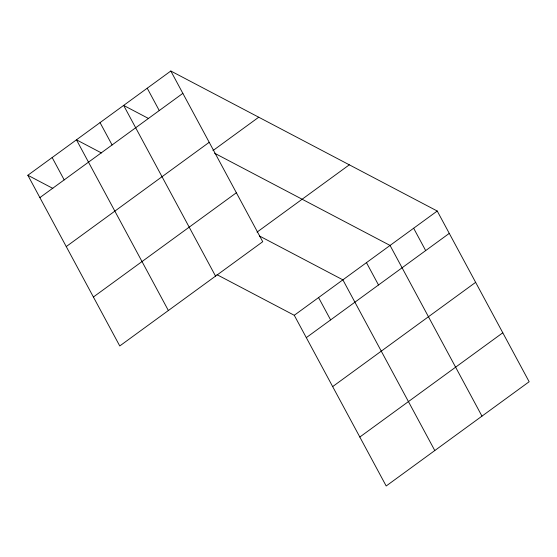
<?xml version="1.0" encoding="UTF-8"?>
<svg xmlns="http://www.w3.org/2000/svg" width="557" height="557" viewBox="0 0 557 557"><rect width="100%" height="100%" fill="white"/><g stroke="black" fill="none" stroke-linecap="round" stroke-linejoin="round"><path stroke-width="0.84" d="M170.818 71.011L262.73 241.71L119.762 345.967L27.85 175.26L170.818 71.011L437.238 211.033L529.15 381.74L386.182 485.989L294.27 315.29L216.958 274.657M39.888 197.61L182.849 93.36M66.248 246.57L209.209 142.314M212.941 150.606L258.733 117.214M93.402 297.006L236.37 192.757M257.042 232.116L349.316 164.823M294.27 315.29L437.238 211.033M306.301 337.639L449.269 233.383M332.661 386.593L475.629 282.343M359.822 437.036L502.79 332.78M148.649 118.557L123.64 105.412L215.552 276.119M214.577 153.21L390.053 245.435L481.972 416.142M101.471 152.959L76.462 139.814L168.374 310.521M259.506 236.022L342.875 279.844L434.794 450.543M27.85 175.26L52.859 188.405M413.649 228.238L425.68 250.587M366.464 262.639L378.502 284.989M318.569 297.563L330.607 319.913M147.229 88.208L159.26 110.558M100.051 122.617L112.082 144.966M52.156 157.54L64.187 179.89"/></g></svg>
